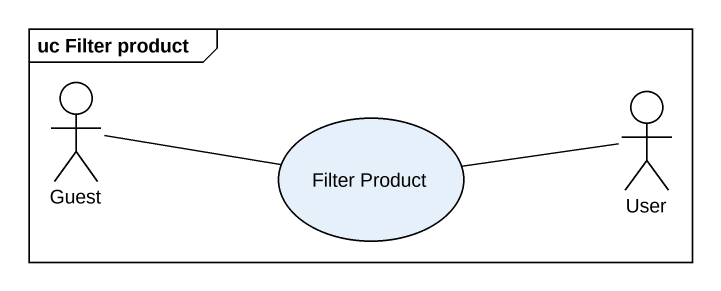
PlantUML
@startuml
mainframe uc Filter product
actor Guest
usecase "Filter Product" as Filter_Product
actor User
Guest -right- Filter_Product
User -left- Filter_Product
@enduml
